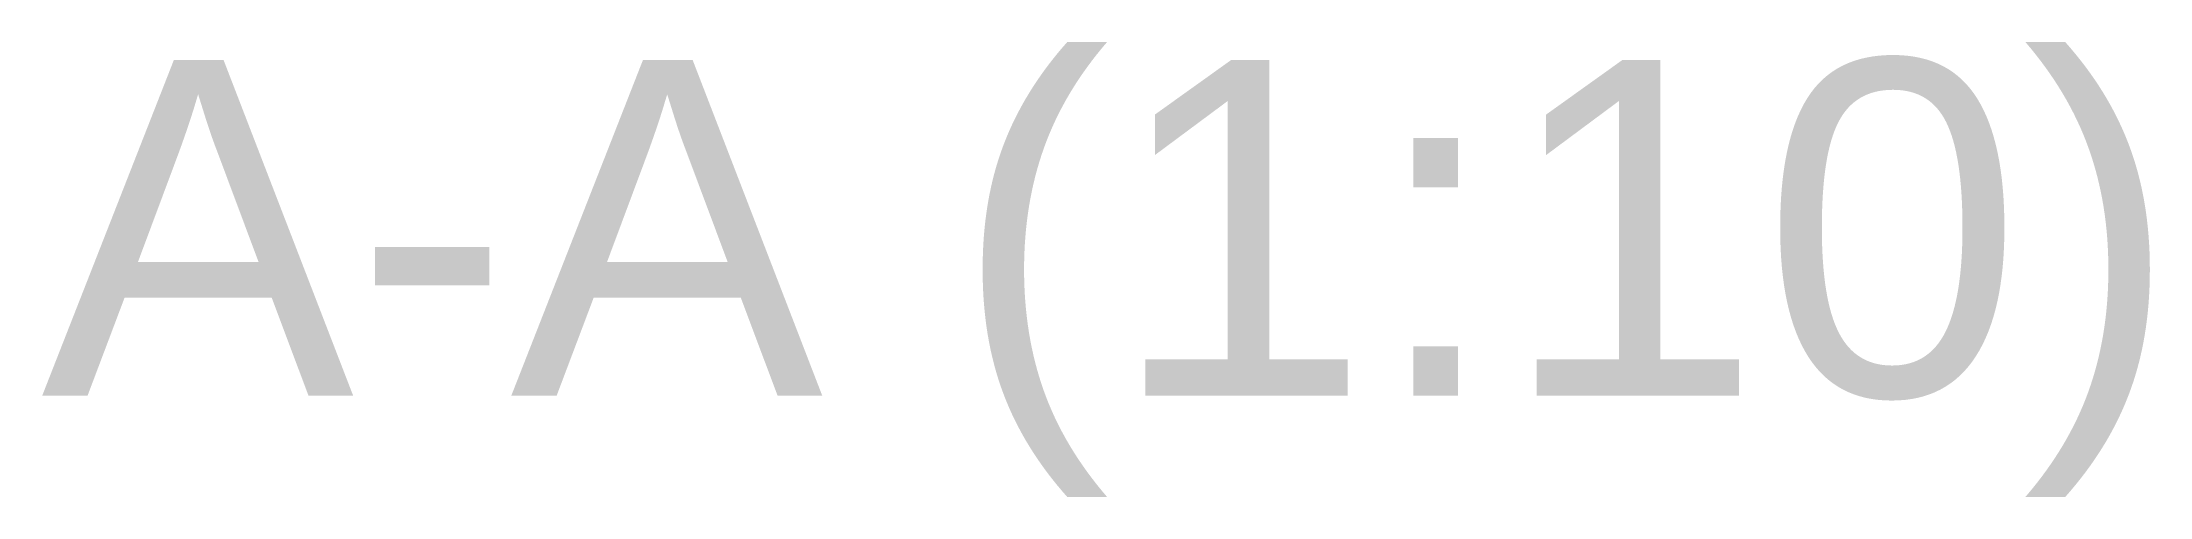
# Paper-space layout 'Layout1' of a CAD drawing. Header units: millimetres. Extents: x 108.7 to 140, y 206.3 to 213.1.
import ezdxf

# ---------------------------------------------------------------- set-up
doc = ezdxf.new("R2010")
doc.units = ezdxf.units.MM
doc.layers.add('MD_Anotação', color=7, linetype='Continuous', lineweight=25)
doc.styles.get("Standard").update_dxf_attribs({"font": 'arial.ttf'})

psp = doc.layouts.get("Layout1")

# ---------------------------------------------------------------- texts
at = {"layer": 'MD_Anotação', "insert": (124.559, 206.283), "char_height": 5, "width": 34.09959, "attachment_point": 8}
psp.add_mtext('A-A (1:10)', dxfattribs=at)

doc.saveas('drawing.dxf')
